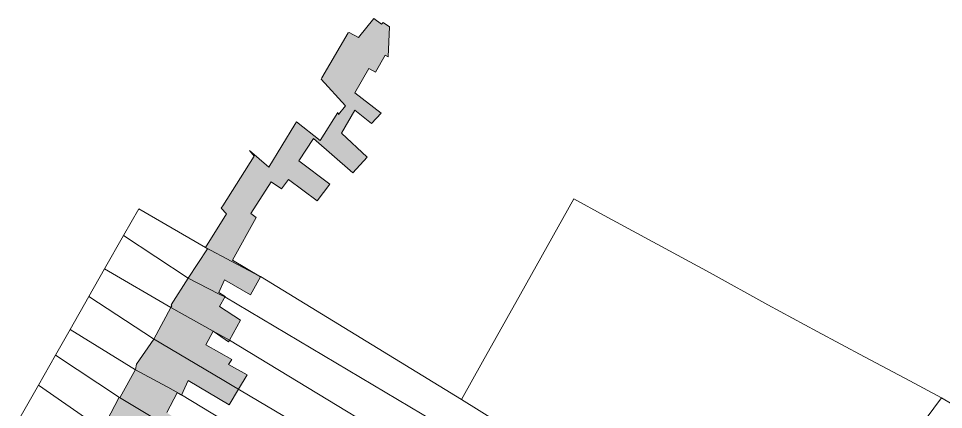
# Model space of a CAD drawing. Header units: metres. Extents: x 113120 to 240396, y 120329 to 242116.
# Drawn here: x 119552.7 to 119666.9, y 121943.5 to 121991.8 of the extents above; entities that cross this region are included whole.
import ezdxf

# ---------------------------------------------------------------- set-up
doc = ezdxf.new("R2010")
doc.units = ezdxf.units.M
doc.header["$LTSCALE"] = 3
for name, color, linetype, lineweight in [('Bpn_CaPa', 78, 'Continuous', 0), ('Bpn_ReBu', 4, 'Continuous', 0), ('Hachure bâtiment', 11, 'Continuous', 0)]:
    doc.layers.add(name, color=color, linetype=linetype, lineweight=lineweight)

msp = doc.modelspace()

# ---------------------------------------------------------------- hatches: boundary and pattern name
at = {"layer": 'Hachure bâtiment'}
h = msp.add_hatch(color=256, dxfattribs=at)
h.dxf.hatch_style = 1
h.paths.add_polyline_path([(119597.51, 121991.13), (119597.7, 121991.34), (119598.5, 121990.8), (119598.32, 121987.1), (119597.95, 121987.3), (119596.77, 121985.22), (119595.95, 121985.67), (119594.22, 121982.65), (119597.45, 121980.15), (119596.27, 121978.87), (119594.2, 121980.52), (119592.57, 121977.67), (119595.72, 121974.7), (119593.97, 121972.77), (119589.1, 121977.02), (119587.27, 121974.25), (119591.12, 121971.37), (119589.55, 121969.3), (119586.02, 121971.97), (119585.15, 121970.8), (119583.87, 121971.67), (119581.35, 121967.75), (119582.02, 121967.25), (119579.1, 121961.97), (119582.55, 121959.91), (119581.3, 121957.7), (119578.12, 121959.57), (119577.4, 121957.97), (119578.17, 121957.49), (119577.47, 121956.25), (119580.07, 121954.55), (119578.71, 121952.1), (119578.6, 121951.9), (119576.7, 121953.2), (119575.8, 121951.5), (119579.02, 121949.7), (119578.6, 121949.1), (119580.92, 121947.82), (119579.83, 121946.03), (119578.67, 121944.12), (119573.62, 121947.12), (119572.78, 121945.28), (119572.25, 121945.6), (119570.97, 121943.15), (119575.62, 121940.05), (119574.92, 121938.7), (119570.3, 121941.97), (119568.72, 121939.12), (119572.1, 121936.95), (119571.27, 121935.75), (119573.37, 121934.3), (119571.47, 121931.5), (119564.67, 121935.95), (119564.07, 121935.02), (119560.9, 121936.62), (119561.05, 121936.86), (119562.92, 121940.81), (119563.02, 121941.03), (119563.1, 121941.18), (119565.07, 121944.96), (119565.22, 121945.06), (119567.13, 121948.45), (119567.22, 121949.12), (119569.37, 121952.22), (119571.49, 121956.12), (119571.6, 121956.33), (119571.52, 121956.48), (119573.63, 121959.74), (119575.99, 121963.38), (119575.76, 121963.54), (119578.37, 121967.69), (119577.69, 121968.4), (119577.79, 121968.55), (119577.89, 121968.71), (119581.75, 121974.85), (119581.2, 121975.54), (119583.6, 121973.48), (119586.8, 121978.76), (119586.99, 121979.09), (119589.9, 121976.78), (119592.1, 121980.23), (119592.19, 121980), (119593.06, 121981.06), (119590.04, 121984.33), (119590.14, 121984.5), (119593.36, 121990.07), (119593.51, 121990.13), (119594.66, 121989.5), (119596.54, 121991.85)])

# ---------------------------------------------------------------- linework, layer by layer
at = {"layer": 'Bpn_CaPa'}
for points in [[(119609.98, 121949.41), (119614.67, 121957.78), (119621.25, 121969.55), (119624.99, 121967.52), (119630.03, 121964.78), (119638.07, 121960.4), (119645.2, 121956.44), (119651.29, 121953.18), (119657.15, 121950.05), (119662.73, 121947.06), (119666.64, 121944.98), (119655.55, 121929.97), (119651.8, 121924.97), (119648.15, 121920.1), (119644.01, 121922.67), (119643.3, 121923.13), (119646.41, 121928.08), (119638.02, 121933.34), (119634.91, 121928.39), (119613.92, 121940.7), (119607.38, 121944.75), (119609.98, 121949.41)], [(119565.65, 121965.02), (119567.52, 121968.31), (119575.76, 121963.54), (119579.03, 121961.82), (119581.81, 121960.35), (119582.57, 121959.95), (119607.38, 121944.75), (119613.92, 121940.7), (119611.67, 121937.52), (119578.14, 121957.43), (119577.36, 121957.83), (119573.63, 121959.74), (119565.65, 121965.02)], [(119565.65, 121965.02), (119573.63, 121959.74), (119577.36, 121957.83), (119578.14, 121957.43), (119611.67, 121937.52), (119608.99, 121933.73), (119578.72, 121952.1), (119576.71, 121953.22), (119571.49, 121956.12), (119563.3, 121960.89), (119565.65, 121965.02)], [(119561.36, 121957.47), (119563.3, 121960.89), (119571.49, 121956.12), (119576.71, 121953.22), (119578.72, 121952.1), (119608.99, 121933.73), (119608.9, 121933.6), (119606.5, 121930.2), (119579.04, 121946.51), (119577.83, 121947.23), (119569.36, 121952.26), (119561.36, 121957.47)], [(119561.36, 121957.47), (119569.36, 121952.26), (119577.83, 121947.23), (119579.04, 121946.51), (119606.5, 121930.2), (119606.11, 121929.65), (119603.86, 121926.47), (119572.8, 121945.35), (119571.11, 121946.27), (119570.41, 121946.64), (119567.11, 121948.42), (119559.06, 121953.43), (119561.36, 121957.47)], [(119557.22, 121950.22), (119559.06, 121953.43), (119567.11, 121948.42), (119570.41, 121946.64), (119571.11, 121946.27), (119572.8, 121945.35), (119603.86, 121926.47), (119601.42, 121922.93), (119601.24, 121922.77), (119575.53, 121938.66), (119570.27, 121941.92), (119568.86, 121942.79), (119565.13, 121945.01), (119557.22, 121950.22)], [(119557.22, 121950.22), (119565.13, 121945.01), (119568.86, 121942.79), (119570.27, 121941.92), (119575.53, 121938.66), (119601.24, 121922.77), (119598.28, 121918.58), (119571.29, 121935.66), (119571.03, 121935.83), (119566.23, 121938.81), (119555.12, 121946.52), (119557.22, 121950.22)], [(119599.81, 121911.89), (119563.83, 121934.74), (119560.86, 121936.63), (119552.67, 121942.21), (119555.12, 121946.52), (119566.23, 121938.81), (119571.03, 121935.83), (119571.29, 121935.66), (119598.28, 121918.58), (119602.19, 121916.08), (119600.7, 121913.46), (119599.81, 121911.89)]]:
    msp.add_lwpolyline(points, close=True, dxfattribs=at)
msp.add_lwpolyline([(119671.03, 121918.12), (119666.17, 121921.9), (119655.55, 121929.97), (119666.64, 121944.98), (119669.27, 121943.42)], dxfattribs=at)
at = {"layer": 'Bpn_ReBu'}
msp.add_lwpolyline([(119563.1, 121941.18), (119565.07, 121944.96), (119565.22, 121945.06), (119567.13, 121948.45), (119567.22, 121949.12), (119569.37, 121952.22), (119571.49, 121956.12), (119571.6, 121956.33), (119571.52, 121956.48), (119573.63, 121959.74), (119575.99, 121963.38), (119575.76, 121963.54), (119578.37, 121967.69), (119577.69, 121968.4), (119577.79, 121968.55), (119577.89, 121968.71), (119581.75, 121974.85), (119581.2, 121975.54), (119583.6, 121973.48), (119586.8, 121978.76), (119586.99, 121979.09), (119589.9, 121976.78), (119592.1, 121980.23), (119592.19, 121980), (119593.06, 121981.06), (119590.04, 121984.33), (119590.14, 121984.5), (119593.36, 121990.07), (119593.51, 121990.13), (119594.66, 121989.5), (119596.54, 121991.85), (119597.51, 121991.13), (119597.51, 121991.13), (119597.7, 121991.34), (119598.5, 121990.8), (119598.32, 121987.1), (119597.95, 121987.3), (119596.77, 121985.22), (119595.95, 121985.67), (119594.22, 121982.65), (119597.45, 121980.15), (119596.27, 121978.87), (119594.2, 121980.52), (119592.57, 121977.67), (119595.72, 121974.7), (119593.97, 121972.77), (119589.1, 121977.02), (119587.27, 121974.25), (119591.12, 121971.37), (119589.55, 121969.3), (119586.02, 121971.97), (119585.15, 121970.8), (119583.87, 121971.67), (119581.35, 121967.75), (119582.02, 121967.25), (119579.1, 121961.97), (119582.55, 121959.91), (119581.3, 121957.7), (119578.12, 121959.57), (119577.4, 121957.97), (119578.17, 121957.49), (119577.47, 121956.25), (119580.07, 121954.55), (119578.71, 121952.1), (119578.6, 121951.9), (119576.7, 121953.2), (119575.8, 121951.5), (119579.02, 121949.7), (119578.6, 121949.1), (119580.92, 121947.82), (119579.83, 121946.03), (119578.67, 121944.12), (119573.62, 121947.12), (119572.78, 121945.28), (119572.25, 121945.6), (119570.97, 121943.15)], dxfattribs=at)

doc.saveas('drawing.dxf')
